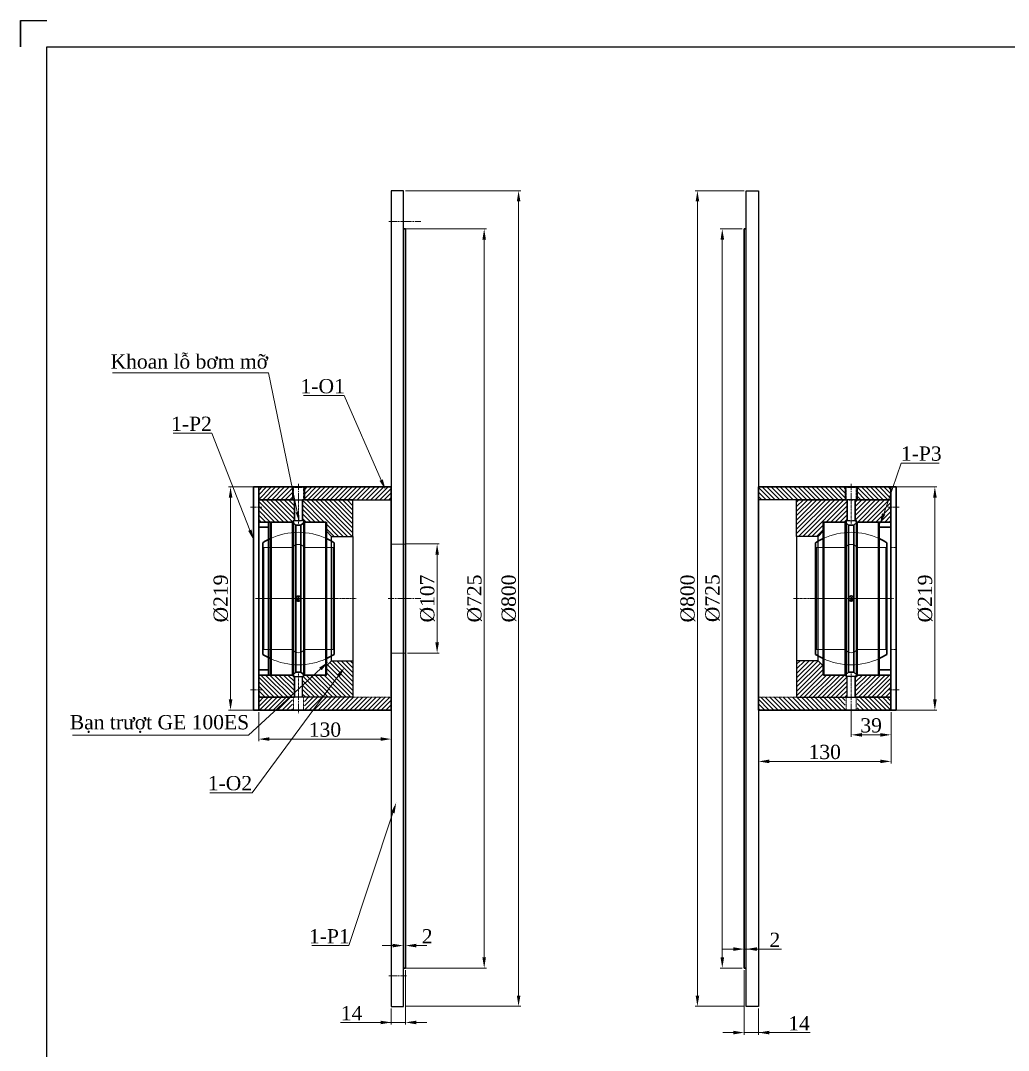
# Model space of a CAD drawing. Header units: inches. Extents: x 36705 to 45095, y -12195 to 29758.
# Drawn here: x 36762 to 37731, y 5537 to 6547 of the extents above; entities that cross this region are included whole.
import ezdxf

# ---------------------------------------------------------------- set-up
doc = ezdxf.new("R2010")
doc.units = ezdxf.units.IN
doc.header["$MEASUREMENT"] = 0
for name, pattern in [('AM_ISO08W050x2', [9, 6, -0.75, 1.5, -0.75]), ('CENTER', [2, 1.25, -0.25, 0.25, -0.25]), ('HIDDEN', [0.375, 0.25, -0.125])]:
    doc.linetypes.add(name, pattern=pattern)
doc.layers.get('Defpoints').update_dxf_attribs({"lineweight": 5})
for name, color, linetype, lineweight in [('1.  0.2', 7, 'Continuous', 25), ('2d ConnectionPoints', 7, 'Continuous', 50), ('AM_0', 7, 'Continuous', 30), ('AM_3', 6, 'HIDDEN', 15), ('AM_4', 3, 'Continuous', 15), ('AM_5', 3, 'Continuous', 15), ('AM_7', 4, 'CENTER', 15), ('AM_9', 253, 'Continuous', 0)]:
    doc.layers.add(name, color=color, linetype=linetype, lineweight=lineweight)
doc.layers.add('Không in', color=7, linetype='Continuous', lineweight=25, plot=False)
doc.layers.add('TEXT', color=20, linetype='Continuous')
doc.styles.add('Chu va so', font='arial.ttf')
doc.styles.get("Standard").update_dxf_attribs({"font": 'arial.ttf'})
doc.styles.add('TCVN', font='times.ttf')
doc.dimstyles.new('Hien', dxfattribs={"dimtxt": 20, "dimasz": 15, "dimexe": 3, "dimexo": 3, "dimgap": 3, "dimtad": 1, "dimtoh": 1, "dimdec": 0, "dimzin": 0, "dimdsep": 46, "dimtxsty": 'TCVN', "dimcen": 0, "dimclrd": 8, "dimclre": 250, "dimclrt": 41, "dimadec": 0, "dimazin": 0, "dimtfac": 1, "dimtdec": 0, "dimtofl": 0, "dimtmove": 1, "dimatfit": 3, "dimfxl": 1, "dimtolj": 1, "dimtzin": 0, "dimlwd": 9, "dimlwe": 9, "dimarcsym": 0})
doc.dimstyles.new('Hien$0', dxfattribs={"dimtxt": 20, "dimasz": 17, "dimexe": 3, "dimexo": 3, "dimgap": 3, "dimtad": 1, "dimtoh": 1, "dimdec": 0, "dimzin": 0, "dimdsep": 46, "dimtxsty": 'TCVN', "dimcen": 0.09, "dimclrd": 8, "dimclre": 252, "dimclrt": 41, "dimadec": 0, "dimazin": 0, "dimtfac": 1, "dimtdec": 0, "dimtofl": 0, "dimtmove": 0, "dimatfit": 3, "dimfxl": 1, "dimtolj": 1, "dimtzin": 0, "dimlwd": 9, "dimlwe": 9, "dimarcsym": 0})

# ---------------------------------------------------------------- blocks, each defined once
blk = doc.blocks.new('*D329')
at = {"color": 8, "lineweight": 9, "transparency": 16777216}
for p, q in [((36912.2, 6142.8), (36950.1, 6142.8)), ((36950.1, 6142.8), (36987.3, 6047.5))]:
    blk.add_line(p, q, dxfattribs=at)
at = {"color": 8, "transparency": 16777216}
blk.add_solid([(36989, 6048.1), (36985.7, 6046.9), (36991.2, 6037.7)], dxfattribs=at)
at = {"layer": 'Defpoints', "color": 0, "transparency": 16777216}
for p in [(36991.2, 6037.7), (36991.3, 6037.2)]:
    blk.add_point(p, dxfattribs=at)
at = {"color": 41, "transparency": 16777216, "insert": (36930.1, 6151.9), "char_height": 14, "attachment_point": 5, "style": 'TCVN'}
blk.add_mtext('\\A1;1-P2', dxfattribs=at)
blk = doc.blocks.new('*D330')
at = {"color": 8, "lineweight": 9, "transparency": 16777216}
for p, q in [((36852.6, 6201.8), (37005.5, 6201.8)), ((37005.5, 6201.8), (37033.9, 6065.4))]:
    blk.add_line(p, q, dxfattribs=at)
at = {"color": 8, "transparency": 16777216}
blk.add_solid([(37035.6, 6065.7), (37032.2, 6065), (37036, 6055.1)], dxfattribs=at)
at = {"layer": 'Defpoints', "color": 0, "transparency": 16777216}
for p in [(37036, 6055.1), (37036.1, 6054.6)]:
    blk.add_point(p, dxfattribs=at)
at = {"color": 41, "transparency": 16777216, "insert": (36928, 6212.9), "char_height": 14, "attachment_point": 5, "style": 'TCVN'}
blk.add_mtext('\\A1;Khoan lỗ bơm mỡ', dxfattribs=at)
blk = doc.blocks.new('*D416')
at = {"color": 250, "lineweight": 9, "transparency": 16777216}
for p, q in [((37140.1, 6343), (37219.3, 6343)), ((37140.1, 5618), (37219.3, 5618))]:
    blk.add_line(p, q, dxfattribs=at)
at = {"color": 8, "lineweight": 9, "transparency": 16777216}
blk.add_line((37217.2, 6332.5), (37217.2, 5628.5), dxfattribs=at)
at = {"color": 8, "transparency": 16777216}
for points in [[(37215.4, 6332.5), (37218.9, 6332.5), (37217.2, 6343)], [(37215.4, 5628.5), (37218.9, 5628.5), (37217.2, 5618)]]:
    blk.add_solid(points, dxfattribs=at)
at = {"layer": 'Defpoints', "color": 0, "transparency": 16777216}
for p in [(37138, 6343), (37138, 5618), (37217.2, 5618)]:
    blk.add_point(p, dxfattribs=at)
at = {"color": 41, "transparency": 16777216, "insert": (37207.8, 5980.5), "char_height": 14, "attachment_point": 5, "rotation": 90, "style": 'TCVN'}
blk.add_mtext('\\A1;%%C725', dxfattribs=at)
blk = doc.blocks.new('*D417')
at = {"color": 250, "lineweight": 9, "transparency": 16777216}
for p, q in [((37140.1, 6380.5), (37253, 6380.5)), ((37140.1, 5580.5), (37253, 5580.5))]:
    blk.add_line(p, q, dxfattribs=at)
at = {"color": 8, "lineweight": 9, "transparency": 16777216}
blk.add_line((37250.9, 6370), (37250.9, 5591), dxfattribs=at)
at = {"color": 8, "transparency": 16777216}
for points in [[(37249.2, 6370), (37252.7, 6370), (37250.9, 6380.5)], [(37249.2, 5591), (37252.7, 5591), (37250.9, 5580.5)]]:
    blk.add_solid(points, dxfattribs=at)
at = {"layer": 'Defpoints', "color": 0, "transparency": 16777216}
for p in [(37138, 6380.5), (37138, 5580.5), (37250.9, 5580.5)]:
    blk.add_point(p, dxfattribs=at)
at = {"color": 41, "transparency": 16777216, "insert": (37241.5, 5980.5), "char_height": 14, "attachment_point": 5, "rotation": 90, "style": 'TCVN'}
blk.add_mtext('\\A1;%%C800', dxfattribs=at)
blk = doc.blocks.new('*D331')
at = {"color": 250, "lineweight": 9, "transparency": 16777216}
for p, q in [((37002.7, 6090), (36966.3, 6090)), ((37005, 5871), (36966.3, 5871))]:
    blk.add_line(p, q, dxfattribs=at)
at = {"color": 8, "lineweight": 9, "transparency": 16777216}
blk.add_line((36968.4, 6079.5), (36968.4, 5881.5), dxfattribs=at)
at = {"color": 8, "transparency": 16777216}
for points in [[(36966.7, 6079.5), (36970.2, 6079.5), (36968.4, 6090)], [(36966.7, 5881.5), (36970.2, 5881.5), (36968.4, 5871)]]:
    blk.add_solid(points, dxfattribs=at)
at = {"layer": 'Defpoints', "color": 0, "transparency": 16777216}
for p in [(37004.8, 6090), (36968.4, 5871), (37007.1, 5871)]:
    blk.add_point(p, dxfattribs=at)
at = {"color": 41, "transparency": 16777216, "insert": (36959, 5980.5), "char_height": 14, "attachment_point": 5, "rotation": 90, "style": 'TCVN'}
blk.add_mtext('\\A1;%%C219', dxfattribs=at)
blk = doc.blocks.new('*D332')
at = {"color": 250, "lineweight": 9, "transparency": 16777216}
for p, q in [((37126, 5894.4), (37126, 5840.5)), ((36996, 5868.9), (36996, 5840.5))]:
    blk.add_line(p, q, dxfattribs=at)
at = {"color": 8, "lineweight": 9, "transparency": 16777216}
blk.add_line((37006.5, 5842.6), (37115.5, 5842.6), dxfattribs=at)
at = {"color": 8, "transparency": 16777216}
for points in [[(37006.5, 5844.4), (37006.5, 5840.9), (36996, 5842.6)], [(37115.5, 5844.4), (37115.5, 5840.9), (37126, 5842.6)]]:
    blk.add_solid(points, dxfattribs=at)
at = {"layer": 'Defpoints', "color": 0, "transparency": 16777216}
for p in [(37126, 5896.5), (36996, 5871), (37126, 5842.6)]:
    blk.add_point(p, dxfattribs=at)
at = {"color": 41, "transparency": 16777216, "insert": (37061, 5851.8), "char_height": 14, "attachment_point": 5, "style": 'TCVN'}
blk.add_mtext('\\A1;130', dxfattribs=at)
blk = doc.blocks.new('*D418')
at = {"color": 250, "lineweight": 9, "transparency": 16777216}
for p, q in [((37140.1, 6034), (37173.1, 6034)), ((37142.1, 5927), (37173.1, 5927))]:
    blk.add_line(p, q, dxfattribs=at)
at = {"color": 8, "lineweight": 9, "transparency": 16777216}
blk.add_line((37171, 6023.5), (37171, 5937.5), dxfattribs=at)
at = {"color": 8, "transparency": 16777216}
for points in [[(37169.3, 6023.5), (37172.8, 6023.5), (37171, 6034)], [(37169.3, 5937.5), (37172.8, 5937.5), (37171, 5927)]]:
    blk.add_solid(points, dxfattribs=at)
at = {"layer": 'Defpoints', "color": 0, "transparency": 16777216}
for p in [(37138, 6034), (37140, 5927), (37171, 5927)]:
    blk.add_point(p, dxfattribs=at)
at = {"color": 41, "transparency": 16777216, "insert": (37161.6, 5980.5), "char_height": 14, "attachment_point": 5, "rotation": 90, "style": 'TCVN'}
blk.add_mtext('\\A1;%%C107', dxfattribs=at)
blk = doc.blocks.new('*D419')
at = {"color": 8, "lineweight": 9, "transparency": 16777216}
for p, q in [((37127.5, 5640.1), (37117, 5640.1)), ((37150.5, 5640.1), (37161, 5640.1))]:
    blk.add_line(p, q, dxfattribs=at)
at = {"color": 250, "lineweight": 9, "transparency": 16777216}
for p, q in [((37138, 5620.1), (37138, 5642.2)), ((37140, 5620.1), (37140, 5642.2))]:
    blk.add_line(p, q, dxfattribs=at)
at = {"color": 8, "transparency": 16777216}
for points in [[(37127.5, 5641.8), (37127.5, 5638.3), (37138, 5640.1)], [(37150.5, 5641.8), (37150.5, 5638.3), (37140, 5640.1)]]:
    blk.add_solid(points, dxfattribs=at)
at = {"layer": 'Defpoints', "color": 0, "transparency": 16777216}
for p in [(37138, 5640.1), (37138, 5618), (37140, 5618)]:
    blk.add_point(p, dxfattribs=at)
at = {"color": 41, "transparency": 16777216, "insert": (37161.3, 5649.2), "char_height": 14, "attachment_point": 5, "style": 'TCVN'}
blk.add_mtext('\\A1;2', dxfattribs=at)
blk = doc.blocks.new('*D420')
at = {"color": 250, "lineweight": 9, "transparency": 16777216}
for p, q in [((37140, 5615.9), (37140, 5562.6)), ((37126, 5578.4), (37126, 5562.6))]:
    blk.add_line(p, q, dxfattribs=at)
at = {"color": 8, "lineweight": 9, "transparency": 16777216}
for p, q in [((37076.2, 5564.7), (37126, 5564.7)), ((37115.5, 5564.7), (37105, 5564.7)), ((37126, 5564.7), (37140, 5564.7)), ((37150.5, 5564.7), (37161, 5564.7))]:
    blk.add_line(p, q, dxfattribs=at)
at = {"color": 8, "transparency": 16777216}
for points in [[(37115.5, 5566.4), (37115.5, 5562.9), (37126, 5564.7)], [(37150.5, 5566.4), (37150.5, 5562.9), (37140, 5564.7)]]:
    blk.add_solid(points, dxfattribs=at)
at = {"layer": 'Defpoints', "color": 0, "transparency": 16777216}
for p in [(37140, 5618), (37126, 5580.5), (37140, 5564.7)]:
    blk.add_point(p, dxfattribs=at)
at = {"color": 41, "transparency": 16777216, "insert": (37087.1, 5573.8), "char_height": 14, "attachment_point": 5, "style": 'TCVN'}
blk.add_mtext('\\A1;14', dxfattribs=at)
blk = doc.blocks.new('*D333')
at = {"color": 8, "lineweight": 9, "transparency": 16777216}
for p, q in [((37084.5, 5640.1), (37127.6, 5770.3)), ((37048.3, 5640.1), (37084.5, 5640.1))]:
    blk.add_line(p, q, dxfattribs=at)
at = {"color": 8, "transparency": 16777216}
blk.add_solid([(37125.9, 5770.9), (37129.3, 5769.8), (37130.9, 5780.3)], dxfattribs=at)
at = {"layer": 'Defpoints', "color": 0, "transparency": 16777216}
for p in [(37130.9, 5780.3), (37131, 5780.8)]:
    blk.add_point(p, dxfattribs=at)
at = {"color": 41, "transparency": 16777216, "insert": (37065.3, 5649.2), "char_height": 14, "attachment_point": 5, "style": 'TCVN'}
blk.add_mtext('\\A1;1-P1', dxfattribs=at)
blk = doc.blocks.new('*D334')
at = {"color": 8, "lineweight": 9, "transparency": 16777216}
for p, q in [((37040, 6179.5), (37079.7, 6179.5)), ((37079.7, 6179.5), (37116.2, 6096.6))]:
    blk.add_line(p, q, dxfattribs=at)
at = {"color": 8, "transparency": 16777216}
blk.add_solid([(37117.8, 6097.3), (37114.6, 6095.9), (37120.5, 6087)], dxfattribs=at)
at = {"layer": 'Defpoints', "color": 0, "transparency": 16777216}
for p in [(37120.5, 6087), (37120.7, 6086.5)]:
    blk.add_point(p, dxfattribs=at)
at = {"color": 41, "transparency": 16777216, "insert": (37058.8, 6188.7), "char_height": 14, "attachment_point": 5, "style": 'TCVN'}
blk.add_mtext('\\A1;1-O1', dxfattribs=at)
blk = doc.blocks.new('*D335')
at = {"color": 8, "lineweight": 9, "transparency": 16777216}
for p, q in [((36989.5, 5790), (37074, 5904.4)), ((36948.2, 5790), (36989.5, 5790))]:
    blk.add_line(p, q, dxfattribs=at)
at = {"color": 8, "transparency": 16777216}
blk.add_solid([(37072.6, 5905.4), (37075.4, 5903.3), (37080.2, 5912.8)], dxfattribs=at)
at = {"layer": 'Defpoints', "color": 0, "transparency": 16777216}
for p in [(37080.2, 5912.8), (37080.5, 5913.2)]:
    blk.add_point(p, dxfattribs=at)
at = {"color": 41, "transparency": 16777216, "insert": (36967.8, 5799.3), "char_height": 14, "attachment_point": 5, "style": 'TCVN'}
blk.add_mtext('\\A1;1-O2', dxfattribs=at)
blk = doc.blocks.new('*D336')
at = {"color": 8, "lineweight": 9, "transparency": 16777216}
for p, q in [((36986.1, 5846.5), (37056.6, 5911.4)), ((36813.5, 5846.5), (36986.1, 5846.5))]:
    blk.add_line(p, q, dxfattribs=at)
at = {"color": 8, "transparency": 16777216}
blk.add_solid([(37055.4, 5912.7), (37057.8, 5910.1), (37064.4, 5918.5)], dxfattribs=at)
at = {"layer": 'Defpoints', "color": 0, "transparency": 16777216}
for p in [(37064.4, 5918.5), (37064.7, 5918.9)]:
    blk.add_point(p, dxfattribs=at)
at = {"color": 41, "transparency": 16777216, "insert": (36898.7, 5857.4), "char_height": 14, "attachment_point": 5, "style": 'TCVN'}
blk.add_mtext('\\A1;Bạn trượt GE 100ES', dxfattribs=at)
blk = doc.blocks.new('*D337')
at = {"color": 8, "lineweight": 9, "transparency": 16777216}
for p, q in [((37626.3, 6113.4), (37609, 6063.5)), ((37663.3, 6113.4), (37626.3, 6113.4))]:
    blk.add_line(p, q, dxfattribs=at)
at = {"color": 8, "transparency": 16777216}
blk.add_solid([(37607.3, 6064.1), (37610.6, 6063), (37605.5, 6053.6)], dxfattribs=at)
at = {"layer": 'Defpoints', "color": 0, "transparency": 16777216}
for p in [(37605.4, 6053.1), (37605.5, 6053.6)]:
    blk.add_point(p, dxfattribs=at)
at = {"color": 41, "transparency": 16777216, "insert": (37645.9, 6122.6), "char_height": 14, "attachment_point": 5, "style": 'TCVN'}
blk.add_mtext('\\A1;1-P3', dxfattribs=at)
blk = doc.blocks.new('*D425')
at = {"color": 250, "lineweight": 9, "transparency": 16777216}
for p, q in [((37470.1, 6343), (37448.6, 6343)), ((37470.1, 5618), (37448.6, 5618))]:
    blk.add_line(p, q, dxfattribs=at)
at = {"color": 8, "lineweight": 9, "transparency": 16777216}
blk.add_line((37450.7, 5628.5), (37450.7, 6332.5), dxfattribs=at)
at = {"color": 8, "transparency": 16777216}
for points in [[(37449, 6332.5), (37452.5, 6332.5), (37450.7, 6343)], [(37449, 5628.5), (37452.5, 5628.5), (37450.7, 5618)]]:
    blk.add_solid(points, dxfattribs=at)
at = {"layer": 'Defpoints', "color": 0, "transparency": 16777216}
for p in [(37450.7, 6343), (37472.2, 6343), (37472.2, 5618)]:
    blk.add_point(p, dxfattribs=at)
at = {"color": 41, "transparency": 16777216, "insert": (37441.3, 5980.8), "char_height": 14, "attachment_point": 5, "rotation": 90, "style": 'TCVN'}
blk.add_mtext('\\A1;%%C725', dxfattribs=at)
blk = doc.blocks.new('*D426')
at = {"color": 250, "lineweight": 9, "transparency": 16777216}
for p, q in [((37472.1, 6380.5), (37424.2, 6380.5)), ((37472.1, 5580.5), (37424.2, 5580.5))]:
    blk.add_line(p, q, dxfattribs=at)
at = {"color": 8, "lineweight": 9, "transparency": 16777216}
blk.add_line((37426.3, 6370), (37426.3, 5591), dxfattribs=at)
at = {"color": 8, "transparency": 16777216}
for points in [[(37424.6, 6370), (37428.1, 6370), (37426.3, 6380.5)], [(37424.6, 5591), (37428.1, 5591), (37426.3, 5580.5)]]:
    blk.add_solid(points, dxfattribs=at)
at = {"layer": 'Defpoints', "color": 0, "transparency": 16777216}
for p in [(37474.2, 6380.5), (37426.3, 5580.5), (37474.2, 5580.5)]:
    blk.add_point(p, dxfattribs=at)
at = {"color": 41, "transparency": 16777216, "insert": (37416.9, 5980.5), "char_height": 14, "attachment_point": 5, "rotation": 90, "style": 'TCVN'}
blk.add_mtext('\\A1;%%C800', dxfattribs=at)
blk = doc.blocks.new('*D427')
at = {"color": 8, "lineweight": 9, "transparency": 16777216}
for p, q in [((37461.7, 5636.6), (37451.2, 5636.6)), ((37472.2, 5636.6), (37474.2, 5636.6)), ((37508.9, 5636.6), (37474.2, 5636.6)), ((37484.7, 5636.6), (37495.2, 5636.6))]:
    blk.add_line(p, q, dxfattribs=at)
at = {"color": 250, "lineweight": 9, "transparency": 16777216}
for p, q in [((37472.2, 5620.1), (37472.2, 5638.7)), ((37474.2, 5620.1), (37474.2, 5638.7))]:
    blk.add_line(p, q, dxfattribs=at)
at = {"color": 8, "transparency": 16777216}
for points in [[(37461.7, 5638.4), (37461.7, 5634.9), (37472.2, 5636.6)], [(37484.7, 5638.4), (37484.7, 5634.9), (37474.2, 5636.6)]]:
    blk.add_solid(points, dxfattribs=at)
at = {"layer": 'Defpoints', "color": 0, "transparency": 16777216}
for p in [(37474.2, 5636.6), (37472.2, 5618), (37474.2, 5618)]:
    blk.add_point(p, dxfattribs=at)
at = {"color": 41, "transparency": 16777216, "insert": (37502.3, 5645.7), "char_height": 14, "attachment_point": 5, "style": 'TCVN'}
blk.add_mtext('\\A1;2', dxfattribs=at)
blk = doc.blocks.new('*D428')
at = {"color": 250, "lineweight": 9, "transparency": 16777216}
for p, q in [((37472.2, 5615.9), (37472.2, 5552.6)), ((37486.2, 5578.4), (37486.2, 5552.6))]:
    blk.add_line(p, q, dxfattribs=at)
at = {"color": 8, "lineweight": 9, "transparency": 16777216}
for p, q in [((37461.7, 5554.7), (37451.2, 5554.7)), ((37472.2, 5554.7), (37486.2, 5554.7)), ((37536.9, 5554.7), (37486.2, 5554.7)), ((37496.7, 5554.7), (37507.2, 5554.7))]:
    blk.add_line(p, q, dxfattribs=at)
at = {"color": 8, "transparency": 16777216}
for points in [[(37461.7, 5556.5), (37461.7, 5553), (37472.2, 5554.7)], [(37496.7, 5556.5), (37496.7, 5553), (37486.2, 5554.7)]]:
    blk.add_solid(points, dxfattribs=at)
at = {"layer": 'Defpoints', "color": 0, "transparency": 16777216}
for p in [(37472.2, 5618), (37486.2, 5580.5), (37486.2, 5554.7)]:
    blk.add_point(p, dxfattribs=at)
at = {"color": 41, "transparency": 16777216, "insert": (37526, 5563.8), "char_height": 14, "attachment_point": 5, "style": 'TCVN'}
blk.add_mtext('\\A1;14', dxfattribs=at)
blk = doc.blocks.new('*D429')
at = {"color": 250, "lineweight": 9, "transparency": 16777216}
for p, q in [((37486.2, 5877.6), (37486.2, 5818.6)), ((37616.2, 5868.9), (37616.2, 5818.6))]:
    blk.add_line(p, q, dxfattribs=at)
at = {"color": 8, "lineweight": 9, "transparency": 16777216}
blk.add_line((37496.7, 5820.7), (37605.7, 5820.7), dxfattribs=at)
at = {"color": 8, "transparency": 16777216}
for points in [[(37496.7, 5822.5), (37496.7, 5819), (37486.2, 5820.7)], [(37605.7, 5822.5), (37605.7, 5819), (37616.2, 5820.7)]]:
    blk.add_solid(points, dxfattribs=at)
at = {"layer": 'Defpoints', "color": 0, "transparency": 16777216}
for p in [(37486.2, 5879.7), (37616.2, 5871), (37616.2, 5820.7)]:
    blk.add_point(p, dxfattribs=at)
at = {"color": 41, "transparency": 16777216, "insert": (37551.2, 5829.9), "char_height": 14, "attachment_point": 5, "style": 'TCVN'}
blk.add_mtext('\\A1;130', dxfattribs=at)
blk = doc.blocks.new('*D358')
at = {"color": 250, "lineweight": 9, "transparency": 16777216}
for p, q in [((37577.2, 5875.2), (37577.2, 5844.7)), ((37616.2, 5868.9), (37616.2, 5844.7))]:
    blk.add_line(p, q, dxfattribs=at)
at = {"color": 8, "lineweight": 9, "transparency": 16777216}
blk.add_line((37605.7, 5846.8), (37587.7, 5846.8), dxfattribs=at)
at = {"color": 8, "transparency": 16777216}
for points in [[(37587.7, 5848.5), (37587.7, 5845), (37577.2, 5846.8)], [(37605.7, 5848.5), (37605.7, 5845), (37616.2, 5846.8)]]:
    blk.add_solid(points, dxfattribs=at)
at = {"layer": 'Defpoints', "color": 0, "transparency": 16777216}
for p in [(37577.2, 5877.3), (37616.2, 5871), (37577.2, 5846.8)]:
    blk.add_point(p, dxfattribs=at)
at = {"color": 41, "transparency": 16777216, "insert": (37596.7, 5856), "char_height": 14, "attachment_point": 5, "style": 'TCVN'}
blk.add_mtext('\\A1;39', dxfattribs=at)
blk = doc.blocks.new('*D359')
at = {"color": 250, "lineweight": 9, "transparency": 16777216}
for p, q in [((37544.9, 6090), (37661.3, 6090)), ((37608.8, 5871), (37661.3, 5871))]:
    blk.add_line(p, q, dxfattribs=at)
at = {"color": 8, "lineweight": 9, "transparency": 16777216}
blk.add_line((37659.2, 6079.5), (37659.2, 5881.5), dxfattribs=at)
at = {"color": 8, "transparency": 16777216}
for points in [[(37657.5, 6079.5), (37661, 6079.5), (37659.2, 6090)], [(37657.5, 5881.5), (37661, 5881.5), (37659.2, 5871)]]:
    blk.add_solid(points, dxfattribs=at)
at = {"layer": 'Defpoints', "color": 0, "transparency": 16777216}
for p in [(37542.8, 6090), (37606.7, 5871), (37659.2, 5871)]:
    blk.add_point(p, dxfattribs=at)
at = {"color": 41, "transparency": 16777216, "insert": (37649.8, 5980.5), "char_height": 14, "attachment_point": 5, "rotation": 90, "style": 'TCVN'}
blk.add_mtext('\\A1;%%C219', dxfattribs=at)
blk = doc.blocks.new('1_GE_100_ES_2RS_ir_0_in_SKF_GE_100_ES_2RS_4')
at = {"layer": 'AM_0'}
for p, q in [((-35, 54.8), (-35, -54.8)), ((35, 54.8), (35, -54.8))]:
    blk.add_line(p, q, dxfattribs=at)
for start, end in [(115.029, 122.579), (57.421, 64.971), (237.421, 244.971), (295.029, 302.579)]:
    blk.add_arc((0, 0), 65, start, end, dxfattribs=at)
at = {"layer": 'AM_7'}
blk.add_line((-38.5, 0), (38.5, 0), dxfattribs=at)
at = {"layer": 'AM_9'}
for p, q in [((-5.7, 50), (-34, 50)), ((-34, 50), (-34, -50)), ((-5.7, 50), (-5.7, -50)), ((34, 50), (5.7, 50)), ((5.7, 50), (5.7, -50)), ((34, 50), (34, -50)), ((-34, -50), (-5.7, -50)), ((5.7, -50), (34, -50))]:
    blk.add_line(p, q, dxfattribs=at)
for centre, radius, start, end in [((0, 0), 65, 64.971, 115.029), ((-34, 51), 1, 180, 270), ((0, 46.5), 6.64, 31.7187, 148.2813), ((34, 51), 1, 270, 360), ((0, 0), 2.5, 176.547, 191.5772), ((0, 0), 2.5, 74.2513, 90), ((0, 0), 2.5, 348.4479, 2.5024), ((-34, -51), 1, 90, 180), ((0, -46.5), 6.64, 211.7187, 328.2813), ((34, -51), 1, 0, 90), ((0, 0), 65, 244.971, 295.029)]:
    blk.add_arc(centre, radius, start, end, dxfattribs=at)
blk = doc.blocks.new('2_GE_100_ES_2RS_or_0_in_SKF_GE_100_ES_2RS_4')
at = {"layer": 'AM_0'}
for p, q in [((-27.5, 74), (-27.5, -74)), ((-5.8, 75), (-26.5, 75)), ((-2.5, 72.1), (-5.8, 75)), ((-5.8, 75), (-5.8, -75)), ((2.5, 72.1), (-2.5, 72.1)), ((-2.5, 72.1), (-2.5, -72.1)), ((5.8, 75), (2.5, 72.1)), ((2.5, 72.1), (2.5, -72.1)), ((5.8, 75), (5.8, -75)), ((26.5, 75), (5.8, 75)), ((27.5, 74), (27.5, -74)), ((-26.5, -75), (-5.8, -75)), ((-5.8, -75), (-2.5, -72.1)), ((-2.5, -72.1), (2.5, -72.1)), ((2.5, -72.1), (5.8, -75)), ((5.8, -75), (26.5, -75))]:
    blk.add_line(p, q, dxfattribs=at)
for points in [[(-2.5, 0), (-2.5, 0), (-2.5, 0.4), (-2.4, 0.9), (-2.2, 1.2), (-1.9, 1.6), (-1.6, 1.9), (-1.3, 2.1), (-0.9, 2.3), (-0.5, 2.4), (0, 2.5), (0.4, 2.5), (0.8, 2.4), (1.2, 2.2), (1.6, 2), (1.9, 1.7), (2.1, 1.3), (2.3, 1), (2.4, 0.5), (2.5, 0)], [(2.5, 0), (2.5, -0.3), (2.4, -0.7), (2.2, -1.1), (2, -1.5), (1.8, -1.8), (1.4, -2), (1.1, -2.3), (0.7, -2.4), (0.3, -2.5), (-0.2, -2.5), (-0.6, -2.4), (-1, -2.3), (-1.3, -2.1), (-1.7, -1.9), (-2, -1.5), (-2.2, -1.2), (-2.4, -0.8), (-2.5, -0.4), (-2.5, 0)]]:
    blk.add_lwpolyline(points, dxfattribs=at)
for centre, start, end in [((-26.5, 74), 90, 180), ((26.5, 74), 0, 90), ((-26.5, -74), 180, 270), ((26.5, -74), 270, 360)]:
    blk.add_arc(centre, 1, start, end, dxfattribs=at)
at = {"layer": 'AM_4'}
for p, q in [((-26.5, 75), (-26.5, -75)), ((26.5, 75), (26.5, -75))]:
    blk.add_line(p, q, dxfattribs=at)
at = {"layer": 'AM_9'}
for start, end in [(64.971, 115.029), (244.971, 295.029)]:
    blk.add_arc((0, 0), 65, start, end, dxfattribs=at)
blk = doc.blocks.new('LK')
at = {"layer": '2d ConnectionPoints'}
blk.add_point((22303.5, 33830.6), dxfattribs=at)
blk.add_point((22303.5, 33830.6), dxfattribs=at)
for name in ['2_GE_100_ES_2RS_or_0_in_SKF_GE_100_ES_2RS_4', '1_GE_100_ES_2RS_ir_0_in_SKF_GE_100_ES_2RS_4']:
    blk.add_blockref(name, (22303.5, 33830.6))
blk = doc.blocks.new('klfjds')
at = {"true_color": 0xf1eb1f}
h = blk.add_hatch(dxfattribs=at)
h.set_pattern_fill('ANSI31', color=2, scale=25, angle=90)
h.paths.add_polyline_path([(6021.4, 33210.6), (6021.4, 33197.9), (6106.6, 33197.9), (6106.6, 33210.6)])
h.paths.add_polyline_path([(6118.2, 33210.6), (6118.2, 33197.9), (6151.4, 33197.9), (6151.4, 33210.6)])
at = {"true_color": 0xcd2027}
h = blk.add_hatch(dxfattribs=at)
h.set_pattern_fill('ANSI31', color=242, scale=25)
edge = h.paths.add_edge_path()
edge.add_spline(control_points=[(6108.4, 33197.8), (6108.2, 33197.8), (6108, 33197.9), (6107.6, 33197.9), (6107.4, 33197.9), (6107.4, 33197.9)], knot_values=[2.26088, 2.26088, 2.26088, 2.26088, 2.379631, 2.379631, 2.568038, 2.568038, 2.568038, 2.568038], degree=3, periodic=0)
edge.add_line((6107.4, 33197.9), (6058.9, 33197.9))
edge.add_line((6058.9, 33197.9), (6058.9, 33162.1))
edge.add_line((6058.9, 33162.1), (6079.9, 33162.1))
edge.add_line((6079.9, 33162.1), (6084.9, 33167.1))
edge.add_line((6084.9, 33167.1), (6084.9, 33174.1))
edge.add_line((6084.9, 33174.1), (6084.9, 33176.1))
edge.add_line((6084.9, 33176.1), (6107.4, 33176.1))
edge.add_line((6107.4, 33176.1), (6107.4, 33177.6))
edge.add_line((6107.4, 33177.6), (6108.4, 33177.6))
edge.add_line((6108.4, 33177.6), (6108.4, 33197.8))
edge = h.paths.add_edge_path()
edge.add_spline(control_points=[(6117.4, 33197.9), (6117.4, 33197.9), (6117.3, 33197.9), (6116.9, 33197.9), (6116.7, 33197.8), (6116.4, 33197.8)], knot_values=[0.446468, 0.446468, 0.446468, 0.446468, 0.634867, 0.634867, 0.753618, 0.753618, 0.753618, 0.753618], degree=3, periodic=0)
edge.add_line((6116.4, 33197.8), (6116.4, 33177.6))
edge.add_line((6116.4, 33177.6), (6117.4, 33177.6))
edge.add_line((6117.4, 33177.6), (6117.4, 33176.1))
edge.add_line((6117.4, 33176.1), (6151.4, 33176.1))
edge.add_line((6151.4, 33176.1), (6151.4, 33197.9))
edge.add_line((6151.4, 33197.9), (6117.4, 33197.9))
edge = h.paths.add_edge_path()
edge.add_spline(control_points=[(6107.4, 33004.3), (6107.4, 33004.3), (6107.6, 33004.3), (6108, 33004.3), (6108.2, 33004.3), (6108.4, 33004.4)], knot_values=[0.446468, 0.446468, 0.446468, 0.446468, 0.634875, 0.634875, 0.753627, 0.753627, 0.753627, 0.753627], degree=3, periodic=0)
edge.add_line((6108.4, 33004.4), (6108.4, 33024.6))
edge.add_line((6108.4, 33024.6), (6107.4, 33024.6))
edge.add_line((6107.4, 33024.6), (6107.4, 33026.1))
edge.add_line((6107.4, 33026.1), (6084.9, 33026.1))
edge.add_line((6084.9, 33026.1), (6084.9, 33028.1))
edge.add_line((6084.9, 33028.1), (6084.9, 33035.1))
edge.add_line((6084.9, 33035.1), (6079.9, 33040.1))
edge.add_line((6079.9, 33040.1), (6058.9, 33040.1))
edge.add_line((6058.9, 33040.1), (6058.9, 33035.1))
edge.add_line((6058.9, 33035.1), (6058.9, 33004.3))
edge.add_line((6058.9, 33004.3), (6107.4, 33004.3))
edge = h.paths.add_edge_path()
edge.add_spline(control_points=[(6116.4, 33004.4), (6116.7, 33004.3), (6116.9, 33004.3), (6117.3, 33004.3), (6117.4, 33004.3), (6117.4, 33004.3)], knot_values=[2.26088, 2.26088, 2.26088, 2.26088, 2.379631, 2.379631, 2.568038, 2.568038, 2.568038, 2.568038], degree=3, periodic=0)
edge.add_line((6117.4, 33004.3), (6151.4, 33004.3))
edge.add_line((6151.4, 33004.3), (6151.4, 33026.1))
edge.add_line((6151.4, 33026.1), (6117.4, 33026.1))
edge.add_line((6117.4, 33026.1), (6117.4, 33024.6))
edge.add_line((6117.4, 33024.6), (6116.4, 33024.6))
edge.add_line((6116.4, 33024.6), (6116.4, 33004.4))
at = {"true_color": 0xf1eb1f}
h = blk.add_hatch(dxfattribs=at)
h.set_pattern_fill('ANSI31', color=2, scale=25, angle=90)
h.paths.add_polyline_path([(6106.6, 32991.6), (6021.4, 32991.6), (6021.4, 33004.3), (6106.6, 33004.3)])
h.paths.add_polyline_path([(6151.4, 32991.6), (6118.2, 32991.6), (6118.2, 33004.3), (6151.4, 33004.3)])
at = {"ltscale": 0.02}
for p, q in [((6108.4, 33177.6), (6108.4, 33197.9)), ((6116.4, 33177.6), (6116.4, 33197.9)), ((6151.4, 33197.9), (6116.4, 33197.9)), ((6151.4, 33197.9), (6151.4, 33004.3)), ((6107.4, 33176.1), (6084.9, 33176.1)), ((6084.9, 33026.1), (6084.9, 33176.1)), ((6107.4, 33177.6), (6107.4, 33024.6)), ((6108.4, 33177.6), (6107.4, 33177.6)), ((6117.4, 33177.6), (6116.4, 33177.6)), ((6117.4, 33177.6), (6117.4, 33024.6)), ((6151.4, 33176.1), (6117.4, 33176.1)), ((6107.4, 33026.1), (6084.9, 33026.1)), ((6108.4, 33024.6), (6107.4, 33024.6)), ((6108.4, 33004.3), (6108.4, 33024.6)), ((6116.4, 33004.3), (6116.4, 33024.6)), ((6117.4, 33024.6), (6116.4, 33024.6)), ((6151.4, 33026.1), (6117.4, 33026.1)), ((6151.4, 33004.3), (6116.4, 33004.3))]:
    blk.add_line(p, q, dxfattribs=at)
for p, q in [((6079.9, 33162.1), (6084.9, 33167.1)), ((6058.9, 33162.1), (6058.9, 33037.1)), ((6079.9, 33040.1), (6079.9, 33162.1)), ((6079.9, 33040.1), (6084.9, 33035.1))]:
    blk.add_line(p, q)
for points in [[(6021.4, 33210.6), (6106.6, 33210.6), (6106.6, 33197.9), (6021.4, 33197.9)], [(6151.4, 33210.6), (6118.2, 33210.6), (6118.2, 33197.9), (6151.4, 33197.9)]]:
    blk.add_lwpolyline(points, close=True)
for points in [[(6080, 33162.1), (6058.9, 33162.1), (6058.9, 33197.9), (6108.4, 33197.9), (6108.4, 33177.6), (6107.4, 33177.6), (6107.4, 33176.1), (6084.9, 33176.1), (6084.9, 33174.1), (6084.9, 33174.1), (6084.9, 33165.1)], [(6151.4, 33197.9), (6116.4, 33197.9)], [(6079.9, 33040.1), (6058.9, 33040.1), (6058.9, 33004.3), (6108.4, 33004.3), (6108.4, 33024.6), (6107.4, 33024.6), (6107.4, 33026.1), (6084.9, 33026.1), (6084.9, 33028.1), (6084.9, 33028.1), (6084.9, 33037.1)]]:
    blk.add_lwpolyline(points, dxfattribs=at)
for points, knots in [([(6116.4, 33197.9), (6116.4, 33197.9), (6116.3, 33197.9), (6115.9, 33197.9), (6115.6, 33197.9), (6114.9, 33197.8), (6114.5, 33197.8), (6113.5, 33197.8), (6112.9, 33197.8), (6111.9, 33197.8), (6111.4, 33197.8), (6110.4, 33197.8), (6110, 33197.8), (6109.2, 33197.9), (6108.9, 33197.9), (6108.5, 33197.9), (6108.4, 33197.9), (6108.4, 33197.9)], [0.602832, 0.602832, 0.602832, 0.602832, 0.75354, 0.75354, 0.904248, 0.904248, 1.054956, 1.054956, 1.205664, 1.205664, 1.356372, 1.356372, 1.50708, 1.50708, 1.657788, 1.657788, 1.808496, 1.808496, 1.808496, 1.808496]), ([(6108.4, 33177.6), (6108.4, 33177.6), (6108.5, 33177.6), (6108.9, 33177.6), (6109.2, 33177.5), (6110, 33177.5), (6110.4, 33177.5), (6111.4, 33177.5), (6111.9, 33177.4), (6112.9, 33177.4), (6113.5, 33177.5), (6114.5, 33177.5), (6114.9, 33177.5), (6115.6, 33177.5), (6115.9, 33177.6), (6116.3, 33177.6), (6116.4, 33177.6), (6116.4, 33177.6)], [0.602936, 0.602936, 0.602936, 0.602936, 0.753669, 0.753669, 0.904403, 0.904403, 1.055137, 1.055137, 1.205871, 1.205871, 1.356605, 1.356605, 1.507339, 1.507339, 1.658073, 1.658073, 1.808807, 1.808807, 1.808807, 1.808807]), ([(6116.4, 33024.6), (6116.4, 33024.6), (6116.3, 33024.6), (6115.9, 33024.6), (6115.6, 33024.6), (6114.9, 33024.7), (6114.5, 33024.7), (6113.5, 33024.7), (6112.9, 33024.7), (6111.9, 33024.7), (6111.4, 33024.7), (6110.4, 33024.7), (6110, 33024.7), (6109.2, 33024.6), (6108.9, 33024.6), (6108.5, 33024.6), (6108.4, 33024.6), (6108.4, 33024.6)], [0.602936, 0.602936, 0.602936, 0.602936, 0.753669, 0.753669, 0.904403, 0.904403, 1.055137, 1.055137, 1.205871, 1.205871, 1.356605, 1.356605, 1.507339, 1.507339, 1.658073, 1.658073, 1.808807, 1.808807, 1.808807, 1.808807]), ([(6108.4, 33004.3), (6108.4, 33004.3), (6108.5, 33004.3), (6108.9, 33004.3), (6109.2, 33004.3), (6110, 33004.4), (6110.4, 33004.4), (6111.4, 33004.4), (6111.9, 33004.4), (6112.9, 33004.4), (6113.5, 33004.4), (6114.5, 33004.4), (6114.9, 33004.4), (6115.6, 33004.3), (6115.9, 33004.3), (6116.3, 33004.3), (6116.4, 33004.3), (6116.4, 33004.3)], [0.602832, 0.602832, 0.602832, 0.602832, 0.75354, 0.75354, 0.904248, 0.904248, 1.054956, 1.054956, 1.205664, 1.205664, 1.356372, 1.356372, 1.50708, 1.50708, 1.657788, 1.657788, 1.808496, 1.808496, 1.808496, 1.808496])]:
    blk.add_open_spline(points, degree=3, knots=knots, dxfattribs=at)
at = {"layer": 'AM_0'}
for p, q in [((6124.4, 33210.6), (6021.4, 33210.6)), ((6107.4, 33210.6), (6021.4, 33210.6)), ((6021.4, 33210.6), (6021.4, 32991.6)), ((6151.4, 33210.6), (6117.4, 33210.6)), ((6151.4, 33210.6), (6151.4, 32991.6)), ((6107.4, 32991.6), (6021.4, 32991.6)), ((6151.4, 32991.6), (6117.4, 32991.6))]:
    blk.add_line(p, q, dxfattribs=at)
blk.add_lwpolyline([(6116.4, 33197.9), (6116.4, 33177.6), (6117.4, 33177.6), (6117.4, 33176.1), (6151.4, 33176.1), (6151.4, 33197.9)], dxfattribs=at)
blk.add_lwpolyline([(6151.4, 33026.1), (6117.4, 33026.1), (6117.4, 33024.6), (6116.4, 33024.6), (6116.4, 33004.3), (6151.4, 33004.3)], close=True, dxfattribs=at)
for points, knots in [([(6112.4, 33210.4), (6111.8, 33210.4), (6111.1, 33210.5), (6109.9, 33210.5), (6109.3, 33210.5), (6108.5, 33210.5), (6108.1, 33210.6), (6107.6, 33210.6), (6107.4, 33210.6), (6107.4, 33210.6)], [0, 0, 0, 0, 0.1883912, 0.1883912, 0.3767823, 0.3767823, 0.5651734, 0.5651734, 0.7535645, 0.7535645, 0.7535645, 0.7535645]), ([(6117.4, 33210.6), (6117.4, 33210.6), (6117.3, 33210.6), (6116.8, 33210.6), (6116.4, 33210.5), (6115.5, 33210.5), (6115, 33210.5), (6113.7, 33210.5), (6113.1, 33210.4), (6112.4, 33210.4)], [2.2606934, 2.2606934, 2.2606934, 2.2606934, 2.4490845, 2.4490845, 2.6374756, 2.6374756, 2.8258667, 2.8258667, 3.0142579, 3.0142579, 3.0142579, 3.0142579]), ([(6107.4, 32991.6), (6107.4, 32991.6), (6107.6, 32991.6), (6108.1, 32991.6), (6108.5, 32991.7), (6109.3, 32991.7), (6109.9, 32991.7), (6111.1, 32991.7), (6111.8, 32991.7), (6112.4, 32991.7)], [2.2606934, 2.2606934, 2.2606934, 2.2606934, 2.4490845, 2.4490845, 2.6374756, 2.6374756, 2.8258667, 2.8258667, 3.0142579, 3.0142579, 3.0142579, 3.0142579]), ([(6112.4, 32991.7), (6113.1, 32991.7), (6113.7, 32991.7), (6115, 32991.7), (6115.5, 32991.7), (6116.4, 32991.7), (6116.8, 32991.6), (6117.3, 32991.6), (6117.4, 32991.6), (6117.4, 32991.6)], [0, 0, 0, 0, 0.1883912, 0.1883912, 0.3767823, 0.3767823, 0.5651734, 0.5651734, 0.7535645, 0.7535645, 0.7535645, 0.7535645])]:
    blk.add_open_spline(points, degree=3, knots=knots, dxfattribs=at)
at = {"layer": 'AM_3', "ltscale": 0.02}
for p, q in [((6107.4, 33210.6), (6107.4, 33197.9)), ((6117.4, 33210.6), (6117.4, 33197.9)), ((6124.4, 33197.9), (6021.4, 33197.9)), ((6107.4, 33197.9), (6021.4, 33197.9)), ((6151.4, 33197.9), (6117.4, 33197.9)), ((6107.4, 33004.3), (6021.4, 33004.3)), ((6107.4, 33004.3), (6107.4, 32991.6)), ((6117.4, 33004.3), (6117.4, 32991.6)), ((6151.4, 33004.3), (6117.4, 33004.3))]:
    blk.add_line(p, q, dxfattribs=at)
at = {"layer": 'AM_3', "ltscale": 0.02027}
for points, knots in [([(6107.4, 33197.9), (6107.4, 33197.9), (6107.6, 33197.9), (6108.1, 33197.9), (6108.5, 33197.8), (6109.3, 33197.8), (6109.9, 33197.8), (6111.1, 33197.7), (6111.8, 33197.7), (6112.4, 33197.7)], [2.2608796, 2.2608796, 2.2608796, 2.2608796, 2.4492861, 2.4492861, 2.6376927, 2.6376927, 2.8260994, 2.8260994, 3.0145061, 3.0145061, 3.0145061, 3.0145061]), ([(6112.4, 33197.7), (6113.1, 33197.7), (6113.7, 33197.7), (6115, 33197.8), (6115.5, 33197.8), (6116.4, 33197.8), (6116.8, 33197.9), (6117.3, 33197.9), (6117.4, 33197.9), (6117.4, 33197.9)], [0, 0, 0, 0, 0.1884067, 0.1884067, 0.3768134, 0.3768134, 0.56522, 0.56522, 0.7536265, 0.7536265, 0.7536265, 0.7536265]), ([(6112.4, 33004.5), (6111.8, 33004.5), (6111.1, 33004.5), (6109.9, 33004.4), (6109.3, 33004.4), (6108.5, 33004.4), (6108.1, 33004.3), (6107.6, 33004.3), (6107.4, 33004.3), (6107.4, 33004.3)], [0, 0, 0, 0, 0.1884067, 0.1884067, 0.3768134, 0.3768134, 0.56522, 0.56522, 0.7536265, 0.7536265, 0.7536265, 0.7536265]), ([(6117.4, 33004.3), (6117.4, 33004.3), (6117.3, 33004.3), (6116.8, 33004.3), (6116.4, 33004.4), (6115.5, 33004.4), (6115, 33004.4), (6113.7, 33004.5), (6113.1, 33004.5), (6112.4, 33004.5)], [2.2608796, 2.2608796, 2.2608796, 2.2608796, 2.4492861, 2.4492861, 2.6376927, 2.6376927, 2.8260994, 2.8260994, 3.0145061, 3.0145061, 3.0145061, 3.0145061])]:
    blk.add_open_spline(points, degree=3, knots=knots, dxfattribs=at)
at = {"layer": 'AM_7', "linetype": 'AM_ISO08W050x2'}
for p, q in [((6112.4, 33213.6), (6112.4, 33194.9)), ((6112.4, 33007.3), (6112.4, 32988.6))]:
    blk.add_line(p, q, dxfattribs=at)
at = {"layer": 'AM_7', "ltscale": 0.005}
for p, q in [((6112.4, 33202.5), (6112.4, 33174.4)), ((6112.4, 33001.4), (6112.4, 33027.7))]:
    blk.add_line(p, q, dxfattribs=at)
at = {"layer": 'AM_7', "ltscale": 0.01}
blk.add_line((6055.9, 33101.1), (6154.4, 33101.1), dxfattribs=at)
blk = doc.blocks.new('fhds')
at = {"layer": 'AM_0'}
for p, q in [((15753.3, 29749), (15753.3, 29858.5)), ((15753.3, 29858.5), (15758.3, 29858.5)), ((15758.3, 29858.5), (15758.3, 29824)), ((15758.3, 29858.5), (15758.3, 29679)), ((15758.3, 29824), (15767.8, 29824)), ((15767.8, 29674), (15767.8, 29824)), ((15758.3, 29819), (15767.8, 29819)), ((15753.3, 29639.5), (15753.3, 29749)), ((15758.3, 29679), (15767.8, 29679)), ((15758.3, 29674), (15767.8, 29674)), ((15758.3, 29674), (15758.3, 29639.5)), ((15753.3, 29639.5), (15758.3, 29639.5))]:
    blk.add_line(p, q, dxfattribs=at)
at = {"layer": 'AM_7', "linetype": 'AM_ISO08W050x2'}
for p, q in [((15750.3, 29838.5), (15761.3, 29838.5)), ((15750.3, 29659.5), (15761.3, 29659.5))]:
    blk.add_line(p, q, dxfattribs=at)
at = {"xscale": -1}
for name, p in [('klfjds', (21909.7, -3352.1)), ('LK', (38100.8, -4081.6))]:
    blk.add_blockref(name, p, dxfattribs=at)
blk = doc.blocks.new('lkfjd')
at = {"layer": 'AM_0'}
for p, q in [((6777.4, 33210.6), (6772.4, 33210.6)), ((6772.4, 33210.6), (6772.4, 33176.1)), ((6772.4, 33210.6), (6772.4, 33031.1)), ((6777.4, 33101.1), (6777.4, 33210.6)), ((6760.9, 33026.1), (6760.9, 33176.1)), ((6772.4, 33176.1), (6760.9, 33176.1)), ((6772.4, 33171.1), (6760.9, 33171.1)), ((6777.4, 32991.6), (6777.4, 33101.1)), ((6772.4, 33031.1), (6760.9, 33031.1)), ((6772.4, 33026.1), (6760.9, 33026.1)), ((6772.4, 33026.1), (6772.4, 32991.6)), ((6777.4, 32991.6), (6772.4, 32991.6))]:
    blk.add_line(p, q, dxfattribs=at)
at = {"layer": 'AM_3', "ltscale": 0.02}
for p, q in [((6777.4, 33151.1), (6772.4, 33151.1)), ((6777.4, 33051.1), (6772.4, 33051.1))]:
    blk.add_line(p, q, dxfattribs=at)
at = {"layer": 'AM_7', "linetype": 'AM_ISO08W050x2'}
for p, q in [((6780.4, 33190.6), (6769.4, 33190.6)), ((6780.4, 33011.6), (6769.4, 33011.6))]:
    blk.add_line(p, q, dxfattribs=at)
blk = doc.blocks.new('lkfjsd')
for name, p in [('klfjds', (0, 0)), ('lkfjd', (-621, 0)), ('LK', (-16191.1, -729.5))]:
    blk.add_blockref(name, p)
blk = doc.blocks.new('KHUNG TEN A4 - TD - 13.2.2023')
for p, q in [((0, 216), (0, 213)), ((0, 213), (0, 216)), ((0, 216), (3, 216))]:
    blk.add_line(p, q)
blk.add_lwpolyline([(3, 213), (300, 213), (300, 3), (3, 3)], close=True)
at = {"layer": '1.  0.2'}
blk.add_line((0, 216), (0, 213), dxfattribs=at)
at = {"layer": 'Không in'}
blk.add_lwpolyline([(0, 216), (3, 216)], dxfattribs=at)
at = {"width": 0.85}
for tag, p in [('REV4', (226.38, 94.23)), ('NGAY_REV04', (229.9, 94.23)), ('DESCRIPTION_4', (241.49, 94.23, 0)), ('DESCRIPTION_3', (241.49, 89.23, 0)), ('DESCRIPTION_2', (241.49, 84.23, 0)), ('DESCRIPTION_1', (241.49, 79.23, 0)), ('DESCRIPTION_0', (241.49, 74.23, 0))]:
    blk.add_attdef(tag, p, '', height=1.5, dxfattribs=at)
at = {"layer": 'TEXT', "ltscale": 0.1, "style": 'Chu va so'}
for tag, p, height, width in [('REV3', (226.38, 89.23), 1.5, 0.85), ('NGAY_REV03', (229.9, 89.23), 1.5, 0.85), ('REV2', (226.38, 84.23), 1.5, 0.85), ('NGAY_REV02', (229.9, 84.23), 1.5, 0.85), ('REV1', (226.38, 79.23), 1.5, 0.85), ('NGAY_REV01', (229.9, 79.23), 1.5, 0.85), ('REV0', (226.38, 74.23), 1.5, 0.85), ('NGAY_REV0', (229.9, 74.23), 1.5, 0.85), ('NGUOI_VE', (252.6, 69.23), 1.5, 0.85), ('NGUOI_KIEM_1', (264.6, 69.23), 1.5, 0.9), ('NGUOI_KIEM_2', (276.6, 69.23), 1.5, 0.9), ('STT-BV', (232.09, 3.98), 2, 0.85)]:
    blk.add_attdef(tag, p, '', height=height, dxfattribs=dict(at, width=width))
at = {"layer": 'TEXT', "ltscale": 0.1, "width": 0.85}
blk.add_attdef('NGUOI_DUYET', (288.6, 69.23), '', height=1.5, dxfattribs=at)
at = {"layer": 'TEXT', "lineweight": 25, "ltscale": 0.1, "style": 'Chu va so'}
for tag, p, height in [('PROJECT_CODE', (231.95, 28.65), 3.6), ('TITLE1', (231.95, 19.98), 2), ('TITLE2', (231.95, 16.05), 2), ('TITLE3', (231.95, 12.12), 2)]:
    blk.add_attdef(tag, p, '', height=height, dxfattribs=at)
at = {"layer": 'TEXT', "ltscale": 0.1, "style": 'Chu va so'}
for tag, p in [('A4_A4', (292.03, 6, 0)), ('REV.', (297.2, 6, 0))]:
    blk.add_attdef(tag, p, '', height=1.5, dxfattribs=at)

msp = doc.modelspace()

# ---------------------------------------------------------------- linework, layer by layer
at = {"ltscale": 0.02}
for p, q in [((37140.01636, 5617.9576, -200.65029), (37138.01636, 5617.9576, -200.65029)), ((37472.157, 5617.9576, -200.65029), (37474.157, 5617.9576, -200.65029))]:
    msp.add_line(p, q, dxfattribs=at)
at = {"elevation": -200.65029}
for points in [[(37126.01636, 6380.46992), (37126.01636, 5580.46992), (37138.01636, 5580.46992), (37138.01636, 6380.46992)], [(37486.157, 6380.46992), (37486.157, 5580.46992), (37474.157, 5580.46992), (37474.157, 6380.46992)]]:
    msp.add_lwpolyline(points, close=True, dxfattribs=at)
for points in [[(37138.01636, 5617.9576), (37140.01636, 5617.9576), (37140.01636, 6342.98223), (37138.01636, 6342.98223)], [(37474.157, 5617.9576), (37472.157, 5617.9576), (37472.157, 6342.98223), (37474.157, 6342.98223)]]:
    msp.add_lwpolyline(points, dxfattribs=at)
at = {"ltscale": 0.02, "elevation": -200.65029}
for points in [[(37140.01636, 6342.98223), (37138.01636, 6342.98223), (37140.01636, 6342.98223), (37140.01636, 5617.9576)], [(37472.157, 6342.98223), (37474.157, 6342.98223), (37472.157, 6342.98223), (37472.157, 5617.9576)]]:
    msp.add_lwpolyline(points, close=True, dxfattribs=at)
at = {"layer": 'AM_5'}
for p, q in [((37126.01636, 6033.96992, -200.65029), (37140.01636, 6033.96992, -200.65029)), ((37126.01636, 5926.96992, -200.65029), (37140.01636, 5926.96992, -200.65029))]:
    msp.add_line(p, q, dxfattribs=at)
at = {"layer": 'AM_7', "linetype": 'AM_ISO08W050x2'}
for p, q in [((37141.01636, 6350.46992, -200.65029), (37123.01636, 6350.46992, -200.65029)), ((37155.01636, 6350.46992, -200.65029), (37135.01636, 6350.46992, -200.65029)), ((37123.01636, 5980.46992, -200.65029), (37143.01636, 5980.46992, -200.65029)), ((37155.01636, 5980.46992, -200.65029), (37135.01636, 5980.46992, -200.65029)), ((37141.01636, 5610.46992, -200.65029), (37123.01636, 5610.46992, -200.65029))]:
    msp.add_line(p, q, dxfattribs=at)

# ---------------------------------------------------------------- block references
for name, p in [('fhds', (21237.71139, -23768.53544, -200.65029)), ('lkfjsd', (31464.72677, -27120.62458, -200.65029))]:
    msp.add_blockref(name, p)

# ---------------------------------------------------------------- dimensions: what is measured, and where the dimension line sits
for base, p1, p2, dimstyle, override, picture, middle in [((37250.91482, 5580.46992, -200.65029), (37138.01636, 6380.46992, -200.65029), (37138.01636, 5580.46992, -200.65029), 'Hien', {"dimscale": 0.7}, '*D417', (37241.512, 5980.46992, -200.65029)), ((37426.30129, 5580.46992, -200.65029), (37474.157, 6380.46992, -200.65029), (37474.157, 5580.46992, -200.65029), 'Hien', {"dimscale": 0.7}, '*D426', (37416.89848, 5980.46992, -200.65029)), ((37217.17116, 5617.9576, -200.65029), (37138.01636, 6342.98223, -200.65029), (37138.01636, 5617.9576, -200.65029), 'Hien', {"dimscale": 0.7}, '*D416', (37207.76835, 5980.46992, -200.65029)), ((36968.40729, 5870.96992, -200.65029), (37004.82749, 6089.96992, -200.65029), (37007.0753, 5870.96992, -200.65029), 'Hien', {"dimscale": 0.7}, '*D331', (36959.00448, 5980.46992, -200.65029)), ((37659.22739, 5870.96992, -200.65029), (37542.78321, 6089.96992, -200.65029), (37606.69688, 5870.96992, -200.65029), 'Hien$0', {"dimscale": 0.7, "dimasz": 15, "dimcen": 0, "dimclre": 250, "dimtmove": 1}, '*D359', (37649.82458, 5980.46992, -200.65029)), ((37171.00684, 5926.96992, -200.65029), (37138.01636, 6033.96992, -200.65029), (37140.01636, 5926.96992, -200.65029), 'Hien', {"dimscale": 0.7}, '*D418', (37161.60403, 5980.46992, -200.65029))]:
    dim = msp.add_linear_dim(base=base, p1=p1, p2=p2, angle=90, text='%%C<>', dimstyle=dimstyle, override=override)
    dim.commit()
    dim.dimension.update_dxf_attribs({"geometry": picture, "text_midpoint": middle})
dim = msp.add_linear_dim(base=(37450.71038, 6342.98223, -200.65029), p1=(37472.157, 5617.9576, -200.65029), p2=(37472.157, 6342.98223, -200.65029), angle=90, text='%%C<>', dimstyle='Hien', override={"dimscale": 0.7})
dim.commit()
dim.dimension.update_dxf_attribs({"geometry": '*D425', "text_midpoint": (37450.71038, 5980.83549, -200.65029), "dimtype": 160})
for p1, p2, text, picture, middle in [((37036.11031, 6054.59755, -200.65029), (37036.00862, 6055.0871, -200.65029), 'Khoan lỗ bơm mỡ', '*D330', (37005.53319, 6201.79574, -200.65029)), ((37120.65191, 6086.54267, -200.65029), (37120.45013, 6087.00015, -200.65029), '1-O1', '*D334', (37079.66469, 6179.47043, -200.65029)), ((36991.34828, 6037.24753, -200.65029), (36991.16636, 6037.71326, -200.65029), '1-P2', '*D329', (36950.10414, 6142.83278, -200.65029)), ((37605.35023, 6053.13722, -200.65029), (37605.51463, 6053.60941, -200.65029), '1-P3', '*D337', (37626.33533, 6113.41075, -200.65029)), ((37064.72233, 5918.8562, -200.65029), (37064.35432, 5918.51772, -200.65029), 'Bạn trượt GE 100ES', '*D336', (36986.09683, 5846.5395, -200.65029)), ((37080.52675, 5913.23571, -200.65029), (37080.22966, 5912.83354, -200.65029), '1-O2', '*D335', (36989.51007, 5790.03119, -200.65029)), ((37131.04602, 5780.77041, -200.65029), (37130.88891, 5780.29574, -200.65029), '1-P1', '*D333', (37084.50071, 5640.14284, -200.65029))]:
    dim = msp.add_diameter_dim_2p(p1=p1, p2=p2, text=text, dimstyle='Hien', override={"dimscale": 0.7})
    dim.commit()
    dim.dimension.update_dxf_attribs({"geometry": picture, "text_midpoint": middle, "dimtype": 163})
for base, p1, p2, dimstyle, override, picture, middle in [((37126.01636, 5842.62203, -200.65029), (36996.01636, 5870.96992, -200.65029), (37126.01636, 5896.46992, -200.65029), 'Hien', {"dimscale": 0.7}, '*D332', (37061.01636, 5851.84315, -200.65029)), ((37616.157, 5820.70181, -200.65029), (37486.157, 5879.69119, -200.65029), (37616.157, 5870.96992, -200.65029), 'Hien$0', {"dimscale": 0.7, "dimasz": 15, "dimcen": 0, "dimclre": 250, "dimtmove": 1}, '*D429', (37551.157, 5829.92294, -200.65029)), ((37577.1562, 5846.76814, -200.65029), (37616.157, 5870.96992, -200.65029), (37577.1562, 5877.31992, -200.65029), 'Hien$0', {"dimscale": 0.7, "dimasz": 15, "dimcen": 0, "dimclre": 250, "dimtmove": 1}, '*D358', (37596.6566, 5856.00945, -200.65029))]:
    dim = msp.add_linear_dim(base=base, p1=p1, p2=p2, dimstyle=dimstyle, override=override)
    dim.commit()
    dim.dimension.update_dxf_attribs({"geometry": picture, "text_midpoint": middle})
for base, p1, p2, picture, middle in [((37138.01636, 5640.08579, -200.65029), (37140.01636, 5617.9576, -200.65029), (37138.01636, 5617.9576, -200.65029), '*D419', (37161.3281, 5640.08579, -200.65029)), ((37474.157, 5636.60316, -200.65029), (37472.157, 5617.9576, -200.65029), (37474.157, 5617.9576, -200.65029), '*D427', (37502.30305, 5636.60316, -200.65029)), ((37140.01636, 5564.68804, -200.65029), (37126.01636, 5580.46992, -200.65029), (37140.01636, 5617.9576, -200.65029), '*D420', (37087.09813, 5564.25762, -200.65029)), ((37486.157, 5554.70713, -200.65029), (37472.157, 5617.9576, -200.65029), (37486.157, 5580.46992, -200.65029), '*D428', (37526.03305, 5561.19291, -200.65029))]:
    dim = msp.add_linear_dim(base=base, p1=p1, p2=p2, dimstyle='Hien', override={"dimscale": 0.7})
    dim.commit()
    dim.dimension.update_dxf_attribs({"geometry": picture, "text_midpoint": middle, "dimtype": 160})

# ---------------------------------------------------------------- next in the draw order: block references
at = {"xscale": 8.580004546018102, "yscale": 8.580004546018102, "zscale": 8.580004546018102}
msp.add_blockref('KHUNG TEN A4 - TD - 13.2.2023', (36762.49705, 4694.10665), dxfattribs=at)

doc.saveas('drawing.dxf')
